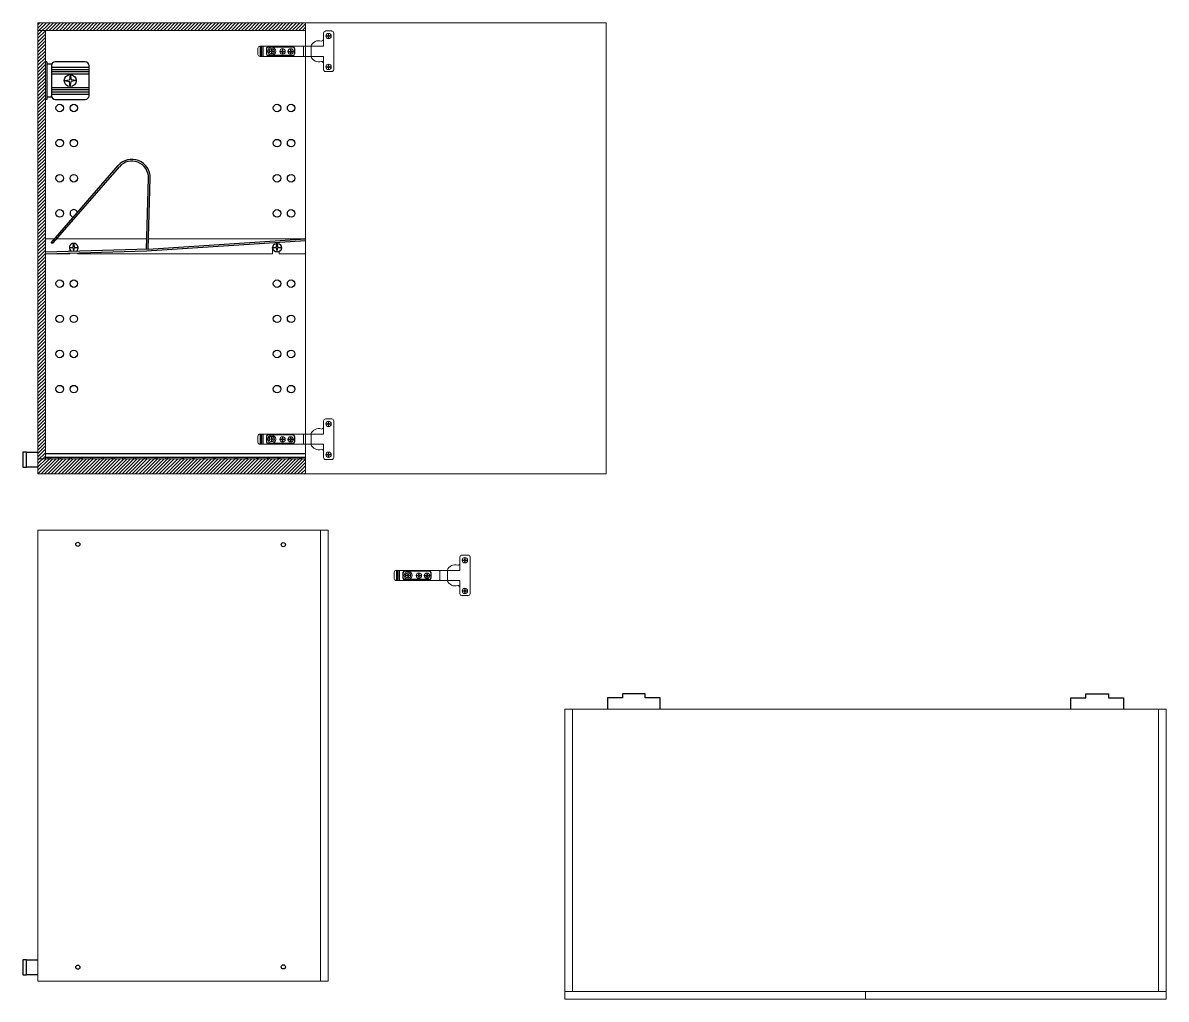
# Model space of a CAD drawing. Header units: millimetres. Extents: x -348 to 174, y -127 to 108.
# Drawn here: x 22.2 to 174.3, y -21.9 to 108 of the extents above; entities that cross this region are included whole.
import ezdxf

# ---------------------------------------------------------------- set-up
doc = ezdxf.new("R2010")
doc.units = ezdxf.units.MM
doc.layers.add('A-FURN', color=8, linetype='Continuous', lineweight=18)
for name, color, linetype in [('A-SECT-MCUT', 6, 'Continuous'), ('COSTR', 9, 'Continuous'), ('QUOTE', 5, 'Continuous')]:
    doc.layers.add(name, color=color, linetype=linetype)

msp = doc.modelspace()

# ---------------------------------------------------------------- hatches: boundary and pattern name
at = {"layer": 'A-SECT-MCUT'}
h = msp.add_hatch(dxfattribs=at)
h.set_pattern_fill('ANSI31', color=256, scale=0.1)
h.paths.add_polyline_path([(59.81, 107.99), (24.21, 107.99), (24.21, 106.99), (59.81, 106.99)])
h.paths.add_polyline_path([(25.21, 106.99), (24.21, 106.99), (24.21, 49.99), (25.21, 49.99), (25.21, 77.27), (25.2, 77.27), (25.21, 77.27)])
h.paths.add_polyline_path([(59.81, 49.99), (24.21, 49.99), (24.21, 47.99), (59.81, 47.99)])

# ---------------------------------------------------------------- linework, layer by layer
at = {"layer": 'A-FURN'}
for p, q in [((24.21, 47.99), (24.21, 107.99)), ((24.21, 107.99), (59.81, 107.99)), ((24.21, 106.99), (59.81, 106.99)), ((25.21, 106.99), (25.21, 49.99)), ((59.81, 47.99), (59.81, 107.99)), ((59.81, 107.99), (99.81, 107.99)), ((62.83, 106.27), (62.86, 106.59)), ((62.89, 106.59), (62.92, 106.27)), ((99.81, 107.99), (99.81, 47.99)), ((62.83, 106.18), (62.86, 105.87)), ((62.89, 105.87), (62.92, 106.18)), ((55.27, 104.25), (55.3, 104.57)), ((55.27, 104.16), (55.3, 103.86)), ((55.34, 104.57), (55.36, 104.25)), ((55.34, 103.86), (55.36, 104.16)), ((56.71, 104.21), (56.74, 104.53)), ((56.71, 104.12), (56.74, 103.82)), ((56.78, 104.53), (56.81, 104.21)), ((56.78, 103.82), (56.81, 104.12)), ((57.79, 104.12), (57.82, 103.82)), ((57.8, 104.21), (57.82, 104.53)), ((57.86, 104.53), (57.89, 104.21)), ((57.86, 103.82), (57.89, 104.12)), ((62.83, 102.17), (62.86, 102.49)), ((62.83, 102.08), (62.86, 101.78)), ((62.89, 102.49), (62.92, 102.17)), ((62.89, 101.78), (62.92, 102.08)), ((25.2, 79.27), (26.43, 79.27)), ((26.73, 79.27), (38.71, 79.27)), ((38.93, 79.27), (59.8, 79.27)), ((25.21, 78.27), (25.21, 76.27)), ((28.48, 77.57), (28.48, 77.77)), ((29.48, 77.6), (29.48, 77.77)), ((55.44, 77.27), (55.44, 78.01)), ((59.81, 78.27), (59.81, 76.27)), ((25.2, 77.27), (28.48, 77.27)), ((28.48, 77.27), (28.48, 77.36)), ((29.48, 77.27), (29.48, 77.39)), ((29.48, 77.27), (55.44, 77.27)), ((56.3, 77.27), (56.3, 77.55)), ((56.3, 77.27), (59.8, 77.27)), ((62.83, 54.66), (62.86, 54.98)), ((62.89, 54.98), (62.92, 54.66)), ((62.83, 54.57), (62.86, 54.27)), ((62.89, 54.27), (62.92, 54.57)), ((55.27, 52.64), (55.3, 52.96)), ((55.27, 52.56), (55.3, 52.25)), ((55.34, 52.96), (55.36, 52.64)), ((55.34, 52.25), (55.36, 52.56)), ((56.71, 52.61), (56.74, 52.93)), ((56.71, 52.52), (56.74, 52.21)), ((56.78, 52.93), (56.81, 52.61)), ((56.78, 52.21), (56.81, 52.52)), ((57.79, 52.52), (57.82, 52.21)), ((57.8, 52.61), (57.82, 52.93)), ((57.86, 52.93), (57.89, 52.61)), ((57.86, 52.21), (57.89, 52.52)), ((62.83, 50.57), (62.86, 50.89)), ((62.83, 50.48), (62.86, 50.17)), ((62.89, 50.89), (62.92, 50.57)), ((62.89, 50.17), (62.92, 50.48)), ((24.21, 49.99), (59.81, 49.99)), ((24.21, 47.99), (59.81, 47.99)), ((99.81, 47.99), (59.81, 47.99)), ((62.81, 40.48), (24.21, 40.48)), ((24.21, -19.52), (24.21, 40.48)), ((61.81, -19.52), (61.81, 40.48)), ((62.81, -19.52), (62.81, 40.48)), ((80.97, 36.54), (81, 36.86)), ((81.04, 36.86), (81.06, 36.54)), ((80.97, 36.45), (81, 36.15)), ((81.04, 36.15), (81.06, 36.45)), ((73.41, 34.52), (73.44, 34.84)), ((73.41, 34.44), (73.44, 34.13)), ((73.48, 34.84), (73.5, 34.52)), ((73.48, 34.13), (73.5, 34.44)), ((74.85, 34.4), (74.88, 34.09)), ((74.86, 34.49), (74.88, 34.81)), ((74.92, 34.81), (74.95, 34.49)), ((74.92, 34.09), (74.95, 34.4)), ((75.93, 34.4), (75.96, 34.09)), ((75.94, 34.49), (75.96, 34.81)), ((76, 34.81), (76.03, 34.49)), ((76, 34.09), (76.03, 34.4)), ((80.97, 32.44), (81, 32.76)), ((80.97, 32.36), (81, 32.05)), ((81.04, 32.76), (81.06, 32.44)), ((81.04, 32.05), (81.06, 32.36)), ((94.33, 16.7), (94.33, -21.9)), ((174.33, 16.7), (94.33, 16.7)), ((95.33, 16.7), (95.33, -20.9)), ((173.33, 16.7), (173.33, -20.9)), ((174.33, -21.9), (174.33, 16.7)), ((24.21, -19.52), (62.81, -19.52)), ((94.33, -20.9), (174.33, -20.9)), ((134.33, -20.9), (134.33, -21.9)), ((94.33, -21.9), (174.33, -21.9))]:
    msp.add_line(p, q, dxfattribs=at)
for centre, start, end in [((28.98, 78.07), 328.6548, 211.3452), ((56.03, 78.07), 297.3687, 186.3139)]:
    msp.add_arc(centre, 0.585, start, end, dxfattribs=at)
at = {"layer": 'COSTR', "lineweight": 5}
for p, q in [((62.52, 106.24), (62.83, 106.27)), ((62.52, 106.2), (62.83, 106.18)), ((63.23, 106.24), (62.92, 106.27)), ((63.23, 106.2), (62.92, 106.18)), ((62.22, 104.88), (53.76, 104.88)), ((62.22, 103.53), (53.78, 103.53)), ((54.96, 104.22), (55.27, 104.25)), ((54.96, 104.19), (55.27, 104.16)), ((55.67, 104.22), (55.36, 104.25)), ((55.67, 104.19), (55.36, 104.16)), ((56.41, 104.19), (56.71, 104.21)), ((56.41, 104.15), (56.71, 104.12)), ((57.12, 104.19), (56.81, 104.21)), ((57.12, 104.15), (56.81, 104.12)), ((57.49, 104.19), (57.8, 104.21)), ((57.49, 104.15), (57.8, 104.12)), ((58.2, 104.19), (57.89, 104.21)), ((58.2, 104.15), (57.89, 104.12)), ((59.53, 104.88), (59.53, 103.53)), ((60.55, 104.88), (60.55, 103.53)), ((62.52, 102.14), (62.83, 102.17)), ((62.52, 102.11), (62.83, 102.08)), ((63.23, 102.14), (62.92, 102.17)), ((63.23, 102.11), (62.92, 102.08)), ((28.45, 78.09), (28.91, 78.13)), ((28.45, 78.04), (28.91, 78)), ((29.52, 78.09), (29.05, 78.13)), ((29.52, 78.04), (29.05, 78)), ((55.5, 78.09), (55.96, 78.13)), ((55.5, 78.04), (55.96, 78)), ((56.56, 78.09), (56.1, 78.13)), ((56.56, 78.04), (56.1, 78)), ((62.22, 53.27), (53.78, 53.27)), ((59.53, 53.27), (59.53, 51.92)), ((60.55, 53.27), (60.55, 51.92)), ((62.52, 54.63), (62.83, 54.66)), ((62.52, 54.6), (62.83, 54.57)), ((63.23, 54.63), (62.92, 54.66)), ((63.23, 54.6), (62.92, 54.57)), ((62.22, 51.92), (53.78, 51.92)), ((54.96, 52.62), (55.27, 52.64)), ((54.96, 52.58), (55.27, 52.56)), ((55.67, 52.62), (55.36, 52.64)), ((55.67, 52.58), (55.36, 52.56)), ((56.41, 52.58), (56.71, 52.61)), ((56.41, 52.54), (56.71, 52.52)), ((57.12, 52.58), (56.81, 52.61)), ((57.12, 52.54), (56.81, 52.52)), ((57.49, 52.58), (57.8, 52.61)), ((57.49, 52.54), (57.8, 52.52)), ((58.2, 52.58), (57.89, 52.61)), ((58.2, 52.54), (57.89, 52.52)), ((62.52, 50.54), (62.83, 50.57)), ((62.52, 50.5), (62.83, 50.48)), ((63.23, 50.54), (62.92, 50.57)), ((63.23, 50.5), (62.92, 50.48)), ((80.66, 36.51), (80.97, 36.54)), ((81.37, 36.51), (81.06, 36.54)), ((80.36, 35.15), (71.92, 35.15)), ((77.67, 35.15), (77.67, 33.8)), ((78.69, 35.15), (78.69, 33.8)), ((80.66, 36.48), (80.97, 36.45)), ((81.37, 36.48), (81.06, 36.45)), ((80.36, 33.8), (71.92, 33.8)), ((73.1, 34.5), (73.41, 34.52)), ((73.1, 34.46), (73.41, 34.44)), ((73.81, 34.5), (73.5, 34.52)), ((73.81, 34.46), (73.5, 34.44)), ((74.55, 34.46), (74.86, 34.49)), ((74.55, 34.42), (74.86, 34.4)), ((75.26, 34.46), (74.95, 34.49)), ((75.26, 34.42), (74.95, 34.4)), ((75.63, 34.46), (75.94, 34.49)), ((75.63, 34.42), (75.94, 34.4)), ((76.34, 34.46), (76.03, 34.49)), ((76.34, 34.42), (76.03, 34.4)), ((80.66, 32.42), (80.97, 32.44)), ((80.66, 32.38), (80.97, 32.36)), ((81.37, 32.42), (81.06, 32.44)), ((81.37, 32.38), (81.06, 32.36))]:
    msp.add_line(p, q, dxfattribs=at)
at = {"layer": 'COSTR'}
for p, q in [((53.78, 104.88), (53.78, 103.53)), ((53.98, 103.53), (53.98, 104.88)), ((54.18, 103.53), (54.18, 104.88)), ((54.63, 104.57), (54.63, 103.85)), ((58.15, 104.77), (54.83, 104.77)), ((58.15, 103.65), (54.83, 103.65)), ((58.35, 104.57), (58.35, 103.85)), ((25.41, 102.8), (25.21, 102.8)), ((25.41, 102.8), (25.41, 97.8)), ((26.01, 102.48), (25.41, 102.48)), ((26.01, 102.48), (26.01, 102.3)), ((26.01, 102.3), (26.01, 98.3)), ((26.01, 102.1), (31.01, 102.1)), ((30.51, 102.8), (26.51, 102.8)), ((31.01, 98.3), (31.01, 102.3)), ((26.01, 101.8), (31.01, 101.8)), ((26.01, 101.5), (31.01, 101.5)), ((26.01, 101.2), (31.01, 101.2)), ((27.71, 100.3), (28.4, 100.4)), ((28.51, 101.1), (28.4, 100.4)), ((28.51, 101.1), (28.62, 100.4)), ((29.31, 100.3), (28.62, 100.4)), ((26.01, 99.4), (31.01, 99.4)), ((26.01, 99.1), (31.01, 99.1)), ((27.71, 100.3), (28.4, 100.2)), ((28.51, 99.5), (28.4, 100.2)), ((28.51, 99.5), (28.62, 100.2)), ((29.31, 100.3), (28.62, 100.2)), ((25.41, 97.8), (25.21, 97.8)), ((26.01, 98.12), (25.41, 98.12)), ((26.01, 98.8), (31.01, 98.8)), ((26.01, 98.5), (31.01, 98.5)), ((26.01, 98.12), (26.01, 98.3)), ((26.51, 97.8), (30.51, 97.8)), ((25.97, 78.74), (34.89, 88.99)), ((26.26, 78.74), (35.06, 88.84)), ((38.67, 77.88), (38.93, 87.33)), ((38.9, 77.89), (39.15, 87.32)), ((38.9, 77.89), (59.8, 79.27)), ((38.9, 77.89), (25.2, 77.47)), ((25.2, 77.27), (38.66, 77.65)), ((25.97, 78.74), (26.26, 78.74)), ((28.91, 78.13), (28.95, 78.61)), ((28.91, 78), (28.95, 77.58)), ((29.01, 78.61), (29.05, 78.13)), ((29.01, 77.58), (29.05, 78)), ((38.66, 77.65), (59.82, 79.05)), ((55.96, 78.13), (56, 78.61)), ((55.96, 78), (56, 77.54)), ((56.06, 78.61), (56.1, 78.13)), ((56.06, 77.54), (56.1, 78)), ((53.78, 53.27), (53.78, 51.92)), ((53.98, 51.92), (53.98, 53.27)), ((54.18, 51.92), (54.18, 53.27)), ((54.63, 52.96), (54.63, 52.24)), ((58.15, 53.16), (54.83, 53.16)), ((58.15, 52.04), (54.83, 52.04)), ((58.35, 52.96), (58.35, 52.24)), ((22.71, 50.86), (22.21, 50.86)), ((22.21, 50.86), (22.21, 48.86)), ((22.71, 48.86), (22.71, 50.86)), ((22.71, 50.86), (24.21, 50.86)), ((25.21, 50.71), (59.81, 50.71)), ((22.21, 48.86), (22.71, 48.86)), ((24.21, 48.86), (22.71, 48.86)), ((71.92, 35.15), (71.92, 33.8)), ((72.12, 33.8), (72.12, 35.15)), ((72.32, 33.8), (72.32, 35.15)), ((76.29, 35.04), (72.98, 35.04)), ((72.78, 34.84), (72.78, 34.12)), ((76.29, 33.92), (72.98, 33.92)), ((76.49, 34.84), (76.49, 34.12)), ((105, 18.7), (102, 18.7)), ((102, 18.7), (102, 18.2)), ((105, 18.2), (105, 18.7)), ((163.65, 18.2), (163.65, 18.7)), ((163.65, 18.7), (166.65, 18.7)), ((166.65, 18.7), (166.65, 18.2)), ((102, 18.2), (100, 18.2)), ((100, 18.2), (100, 16.7)), ((107, 18.2), (105, 18.2)), ((107, 16.7), (107, 18.2)), ((161.65, 16.7), (161.65, 18.2)), ((161.65, 18.2), (163.65, 18.2)), ((166.65, 18.2), (168.65, 18.2)), ((168.65, 18.2), (168.65, 16.7)), ((22.71, -16.65), (22.21, -16.65)), ((22.21, -16.65), (22.21, -18.65)), ((22.71, -18.65), (22.71, -16.65)), ((22.71, -16.65), (24.21, -16.65)), ((22.21, -18.65), (22.71, -18.65)), ((24.21, -18.65), (22.71, -18.65))]:
    msp.add_line(p, q, dxfattribs=at)
at = {"layer": 'COSTR', "lineweight": 5}
for points in [[(62.22, 106.64), (62.22, 104.88)], [(63.3, 106.91), (62.49, 106.91)], [(63.57, 101.78), (63.57, 106.64)], [(53.49, 103.8), (53.49, 104.63)], [(62.22, 103.53), (62.22, 101.78)], [(62.49, 101.51), (63.3, 101.51)], [(62.22, 55.03), (62.22, 53.27)], [(63.3, 55.3), (62.49, 55.3)], [(63.57, 50.17), (63.57, 55.03)], [(53.49, 52.19), (53.49, 53.03)], [(62.22, 51.92), (62.22, 50.17)], [(62.49, 49.9), (63.3, 49.9)], [(80.36, 36.91), (80.36, 35.15)], [(81.44, 37.18), (80.63, 37.18)], [(81.71, 32.05), (81.71, 36.91)], [(71.63, 34.07), (71.63, 34.91)], [(80.36, 33.8), (80.36, 32.05)], [(80.63, 31.78), (81.44, 31.78)]]:
    msp.add_lwpolyline(points, dxfattribs=at)
for centre, radius in [((62.88, 106.23), 0.36), ((55.32, 104.21), 0.533), ((55.32, 104.21), 0.36), ((56.76, 104.18), 0.36), ((57.84, 104.18), 0.36), ((62.88, 102.13), 0.36), ((62.88, 54.62), 0.36), ((55.32, 52.6), 0.533), ((55.32, 52.61), 0.36), ((56.76, 52.57), 0.36), ((57.84, 52.57), 0.36), ((62.88, 50.53), 0.36), ((81.02, 36.5), 0.36), ((73.47, 34.48), 0.533), ((73.46, 34.49), 0.36), ((74.9, 34.45), 0.36), ((75.98, 34.45), 0.36), ((81.02, 32.41), 0.36)]:
    msp.add_circle(centre, radius, dxfattribs=at)
at = {"layer": 'COSTR'}
for centre, radius in [((28.51, 100.3), 0.8), ((27.11, 96.66), 0.5), ((28.99, 96.66), 0.5), ((56.03, 96.66), 0.5), ((57.9, 96.66), 0.5), ((27.11, 91.99), 0.5), ((28.99, 91.99), 0.5), ((56.03, 91.99), 0.5), ((57.9, 91.99), 0.5), ((27.11, 87.31), 0.5), ((28.99, 87.31), 0.5), ((56.03, 87.31), 0.5), ((57.9, 87.31), 0.5), ((27.11, 82.64), 0.5), ((56.03, 82.64), 0.5), ((57.9, 82.64), 0.5), ((56.03, 78.07), 0.585), ((27.11, 73.29), 0.5), ((28.99, 73.29), 0.5), ((56.03, 73.29), 0.5), ((57.9, 73.29), 0.5), ((27.11, 68.61), 0.5), ((28.99, 68.61), 0.5), ((56.03, 68.61), 0.5), ((57.9, 68.61), 0.5), ((27.11, 63.94), 0.5), ((28.99, 63.94), 0.5), ((56.03, 63.94), 0.5), ((57.9, 63.94), 0.5), ((27.11, 59.26), 0.5), ((28.99, 59.26), 0.5), ((56.03, 59.26), 0.5), ((57.9, 59.26), 0.5), ((29.52, 38.61), 0.275), ((56.86, 38.57), 0.275), ((29.52, -17.65), 0.275), ((56.86, -17.61), 0.275)]:
    msp.add_circle(centre, radius, dxfattribs=at)
at = {"layer": 'COSTR', "lineweight": 5}
for centre, radius, start, end in [((62.5, 106.62), 0.281, 87.889, 177.8199), ((63.29, 106.62), 0.281, 2.1801, 92.111), ((61.57, 104.54), 1.08, 70.6502, 161.5744), ((61.94, 105.84), 0.281, 267.889, 357.8199), ((53.77, 104.6), 0.281, 87.889, 177.8199), ((53.77, 103.81), 0.281, 182.1801, 272.111), ((61.57, 103.87), 1.08, 198.4256, 289.3498), ((61.94, 102.57), 0.281, 2.1801, 92.111), ((62.5, 101.79), 0.281, 182.1801, 272.111), ((63.29, 101.79), 0.281, 267.889, 357.8199), ((62.5, 55.02), 0.281, 87.889, 177.8199), ((63.29, 55.02), 0.281, 2.1801, 92.111), ((53.77, 52.99), 0.281, 87.889, 177.8199), ((61.57, 52.93), 1.08, 70.6502, 161.5744), ((61.94, 54.23), 0.281, 267.889, 357.8199), ((53.77, 52.21), 0.281, 182.1801, 272.111), ((61.57, 52.27), 1.08, 198.4256, 289.3498), ((61.94, 50.97), 0.281, 2.1801, 92.111), ((62.5, 50.18), 0.281, 182.1801, 272.111), ((63.29, 50.18), 0.281, 267.889, 357.8199), ((80.64, 36.9), 0.281, 87.889, 177.8199), ((81.43, 36.9), 0.281, 2.1801, 92.111), ((71.91, 34.87), 0.281, 87.889, 177.8199), ((79.71, 34.81), 1.08, 70.6502, 161.5744), ((80.08, 36.11), 0.281, 267.889, 357.8199), ((71.91, 34.08), 0.281, 182.1801, 272.111), ((79.71, 34.15), 1.08, 198.4256, 289.3498), ((80.08, 32.85), 0.281, 2.1801, 92.111), ((80.64, 32.06), 0.281, 182.1801, 272.111), ((81.43, 32.06), 0.281, 267.889, 357.8199)]:
    msp.add_arc(centre, radius, start, end, dxfattribs=at)
at = {"layer": 'COSTR'}
for centre, radius, start, end in [((54.83, 104.57), 0.2, 90, 180), ((54.83, 103.85), 0.2, 180, 270), ((58.15, 104.57), 0.2, 0, 90), ((58.15, 103.85), 0.2, 270, 0), ((26.51, 102.3), 0.5, 90, 180), ((30.51, 102.3), 0.5, 360, 90), ((26.51, 98.3), 0.5, 180, 270), ((30.51, 98.3), 0.5, 270, 360), ((36.72, 87.4), 2.43, 358.1875, 138.9619), ((36.72, 87.4), 2.2, 358.1875, 138.9619), ((28.99, 82.64), 0.5, 14.7108, 263.2131), ((28.98, 78.07), 0.585, 304.6885, 238.7702), ((54.83, 52.96), 0.2, 90, 180), ((54.83, 52.24), 0.2, 180, 270), ((58.15, 52.96), 0.2, 0, 90), ((58.15, 52.24), 0.2, 270, 0), ((72.98, 34.84), 0.2, 90, 180), ((76.29, 34.84), 0.2, 0, 90), ((72.98, 34.12), 0.2, 180, 270), ((76.29, 34.12), 0.2, 270, 0)]:
    msp.add_arc(centre, radius, start, end, dxfattribs=at)
at = {"layer": 'QUOTE'}
for p, q in [((25.21, 50.21), (59.81, 50.21)), ((25.56, 49.99), (25.56, 50.21)), ((25.79, 50.21), (25.79, 49.99)), ((26.99, 49.99), (26.99, 50.21)), ((27.21, 50.21), (27.21, 49.99)), ((28.41, 49.99), (28.41, 50.21)), ((28.64, 50.21), (28.64, 49.99)), ((29.84, 49.99), (29.84, 50.21)), ((30.06, 50.21), (30.06, 49.99)), ((31.26, 49.99), (31.26, 50.21)), ((31.48, 50.21), (31.48, 49.99)), ((32.68, 49.99), (32.68, 50.21)), ((32.91, 50.21), (32.91, 49.99)), ((34.11, 49.99), (34.11, 50.21)), ((34.33, 50.21), (34.33, 49.99)), ((35.53, 49.99), (35.53, 50.21)), ((35.76, 50.21), (35.76, 49.99)), ((36.96, 49.99), (36.96, 50.21)), ((37.18, 50.21), (37.18, 49.99)), ((38.38, 49.99), (38.38, 50.21)), ((38.61, 50.21), (38.61, 49.99)), ((39.81, 49.99), (39.81, 50.21)), ((40.03, 50.21), (40.03, 49.99)), ((41.23, 49.99), (41.23, 50.21)), ((41.46, 50.21), (41.46, 49.99)), ((43.34, 50.21), (43.34, 49.99)), ((43.56, 49.99), (43.56, 50.21)), ((44.76, 50.21), (44.76, 49.99)), ((44.99, 49.99), (44.99, 50.21)), ((46.19, 50.21), (46.19, 49.99)), ((46.41, 49.99), (46.41, 50.21)), ((47.61, 50.21), (47.61, 49.99)), ((47.84, 49.99), (47.84, 50.21)), ((49.04, 50.21), (49.04, 49.99)), ((49.26, 49.99), (49.26, 50.21)), ((50.46, 50.21), (50.46, 49.99)), ((50.68, 49.99), (50.68, 50.21)), ((51.88, 50.21), (51.88, 49.99)), ((52.11, 49.99), (52.11, 50.21)), ((53.31, 50.21), (53.31, 49.99)), ((53.53, 49.99), (53.53, 50.21)), ((54.73, 50.21), (54.73, 49.99)), ((54.96, 49.99), (54.96, 50.21)), ((56.16, 50.21), (56.16, 49.99)), ((56.38, 49.99), (56.38, 50.21)), ((57.58, 50.21), (57.58, 49.99)), ((57.81, 49.99), (57.81, 50.21)), ((59.01, 50.21), (59.01, 49.99)), ((59.23, 49.99), (59.23, 50.21))]:
    msp.add_line(p, q, dxfattribs=at)

doc.saveas('drawing.dxf')
